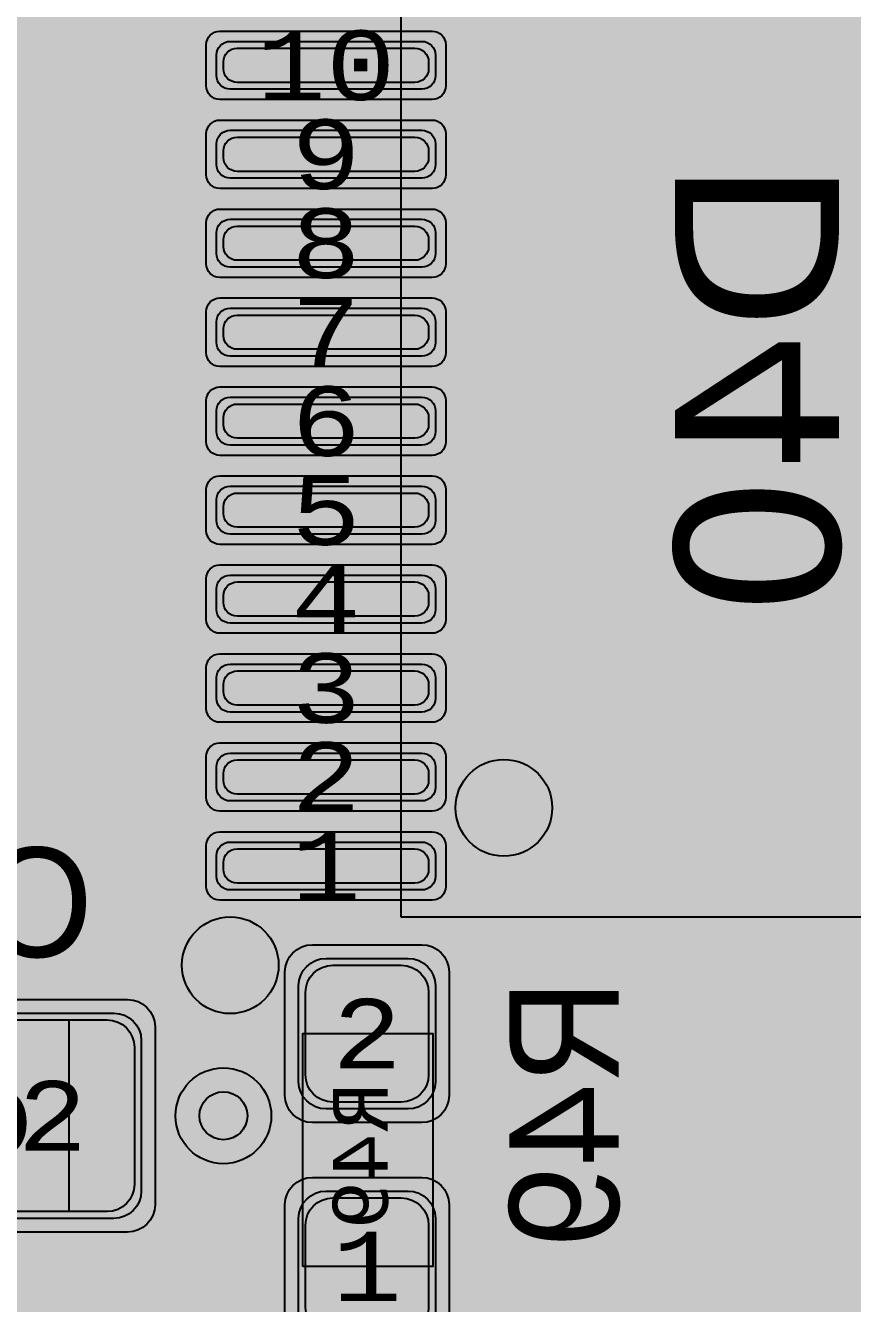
# Model space of a CAD drawing. Extents: x -98 to 119, y -207 to 98.
# Drawn here: x 3.25 to 9.3, y -18.37 to -9.03 of the extents above; entities that cross this region are included whole.
import ezdxf
from ezdxf.enums import TextEntityAlignment as Align

# ---------------------------------------------------------------- set-up
doc = ezdxf.new("R2010")
doc.units = 0
doc.header["$MEASUREMENT"] = 0
for name, color, linetype in [('ASSEMBLY_OUTLINES_BTM', 191, 'CONTINUOUS'), ('ASSEMBLY_PART_NUMBERS_BTM', 191, 'CONTINUOUS'), ('ASSEMBLY_PART_NUMBERS_TOP', 102, 'CONTINUOUS'), ('ASSEMBLY_REF_DES_BTM', 191, 'CONTINUOUS'), ('BOARD_OUTLINE', 10, 'CONTINUOUS'), ('DRILL_DRAWING', 21, 'CONTINUOUS'), ('GENERATED_SILKSCREEN_BTM', 255, 'CONTINUOUS'), ('GENERATED_SILKSCREEN_TOP', 140, 'CONTINUOUS'), ('MANUFACTURING_OUTLINES', 10, 'CONTINUOUS'), ('PART_PADS_SMD_BTM', 230, 'CONTINUOUS'), ('PIN_NUMBERS_BTM', 8, 'CONTINUOUS'), ('PIN_NUMBERS_TOP', 8, 'CONTINUOUS'), ('PLACEMENT_OUTLINES_BTM', 222, 'CONTINUOUS'), ('PLANE_DATA_LAYER_BOTTOM', 230, 'CONTINUOUS'), ('PLANE_SHAPES_LAYER_BOTTOM', 230, 'CONTINUOUS'), ('PLANE_SHAPES_LAYER_TOP', 150, 'CONTINUOUS'), ('ROUTE_BORDER', 151, 'CONTINUOUS'), ('SILKSCREEN_OUTLINES_BTM', 211, 'CONTINUOUS'), ('SILKSCREEN_REF_DES_BTM', 211, 'CONTINUOUS'), ('SILKSCREEN_REF_DES_TOP', 150, 'CONTINUOUS'), ('SOLDERMASK_PADS_BTM', 12, 'CONTINUOUS'), ('SOLDERPASTE_PADS_BTM', 12, 'CONTINUOUS'), ('TRACES_LAYER_BOTTOM', 230, 'CONTINUOUS'), ('TRACES_LAYER_TOP', 150, 'CONTINUOUS'), ('VIA_HOLES_LAYER_BOTTOM', 30, 'CONTINUOUS'), ('VIA_HOLES_LAYER_TOP', 30, 'CONTINUOUS'), ('VIA_PADS_LAYER_BOTTOM', 230, 'CONTINUOUS'), ('VIA_PADS_LAYER_TOP', 150, 'CONTINUOUS')]:
    doc.layers.add(name, color=color, linetype=linetype)
doc.styles.add('COURIER_NEW', font='COUR.TTF')
doc.styles.add('VERDANA', font='verdana.TTF')
doc.styles.add('VERIBEST_GERBER_0', font='txt')

msp = doc.modelspace()

# ---------------------------------------------------------------- hatches: boundary and pattern name
at = {"layer": 'ASSEMBLY_OUTLINES_BTM'}
h = msp.add_hatch(color=256, dxfattribs=at)
edge = h.paths.add_edge_path()
edge.add_arc((6.75, -14.75), 0.353553, 0, 360)
at = {"layer": 'GENERATED_SILKSCREEN_BTM'}
h = msp.add_hatch(color=256, dxfattribs=at)
edge = h.paths.add_edge_path()
edge.add_arc((4.75, -15.9), 0.353553, 0, 360)
at = {"layer": 'PLANE_DATA_LAYER_BOTTOM'}
h = msp.add_hatch(color=256, dxfattribs=at)
h.paths.add_polyline_path([(-96.5, 0, -1), (96.5, 0, -1)], flags=0)
h.paths.add_polyline_path([(92.251979, -7.43598, 0.72698816), (92.479659, -3.637852, -0.30860979), (92.431259, -3.566904, -0.00963525), (92.431316, -3.563968, 0.00963501), (92.5, -0.000006), (92.5, 0.000001, 0.05332526), (90.407665, 19.562826, -0.05332692), (90.405941, 19.578942), (90.405941, 19.578943, -0.23821791), (90.436919, 19.640273, 0.66175504), (89.584154, 23.221888, -0.29529758), (89.523137, 23.277841, 0.02240102), (87.08146, 31.194059, -0.0862063), (87.076996, 31.219756), (87.076996, 31.219757, -0.21018391), (87.101696, 31.275919, 0.67938251), (85.774921, 34.749845, -0.30186499), (85.705267, 34.797373, 0.04791583), (77.514669, 50.475005, -0.14530744), (77.502324, 50.516585, -0.1239887), (77.511414, 50.552678, 0.60660899), (75.516892, 53.486368, -0.27423899), (75.44586, 53.517962, 0.02152308), (70.565432, 59.806101, -0.17759524), (70.547363, 59.855368), (70.547363, 59.855369, -0.1118333), (70.5548, 59.888203, 0.66175545), (68.116894, 62.64715, -0.29529737), (68.036725, 62.667806, 0.05833458), (51.722715, 76.687749, -0.24933783), (51.689123, 76.750923), (51.689123, 76.750924, -0.06075989), (51.691357, 76.76924, 0.7149664), (48.509213, 78.818582, -0.31487112), (48.42205, 78.81342, 0.02280668), (41.042088, 82.896302, -0.28513695), (40.999698, 82.964591), (40.999698, 82.964596, -0.00424702), (40.999709, 82.965891, 0.64704661), (37.697353, 84.5176, -0.28975486), (37.616734, 84.505806, 0.05294354), (19.031563, 90.52099, -0.30833592), (18.972104, 90.582877, 0.69698225), (15.284156, 91.27756, -0.30833961), (15.206255, 91.241547, 0.02237069), (6.993138, 92.235275, -0.31520437), (6.925536, 92.290658, 0.71588806), (3.14462, 92.496703, -0.31520526), (3.0714, 92.448994, 0.06346806), (-20.215283, 90.264015, -0.32014225), (-20.296827, 90.298428, 0.72963938), (-23.995319, 89.386755, -0.32014403), (-24.051528, 89.318386, 0.01866354), (-30.645576, 87.275991, -0.30986574), (-30.72878, 87.298418, 0.70117084), (-34.249879, 85.978007, -0.00275269), (-34.249874, 85.977168, -0.30685575), (-34.29782, 85.9064, 0.04916641), (-50.410548, 77.556603, -0.32354836), (-50.499711, 77.561018, 0.73921276), (-53.660594, 75.408706, -0.07516987), (-53.657188, 75.386179), (-53.657188, 75.386178, -0.24247942), (-53.68916, 75.324127, 0.01996774), (-59.527063, 70.80098, -0.29848709), (-59.610009, 70.791065, 0.55672441), (-62.5, 69), (-62.5, 68.999999, 0.08270852), (-62.392031, 68.351756, -0.29848757), (-62.412702, 68.270818, 0.06718659), (-78.279974, 49.27977, -0.27781781), (-78.350169, 49.24438, 0.43635087), (-80.5, 47.25), (-80.5, 47.249999, 0.14146633), (-80.192238, 46.184011, -0.14146588), (-80.180512, 46.143397), (-80.180512, 46.143396, -0.13119073), (-80.190652, 46.105416, 0.01929482), (-83.506407, 39.786053, -0.3122068), (-83.581614, 39.742899, 0.43912347), (-85.75, 37.75, 0.20482962), (-85.131688, 36.303992, -0.20483071), (-85.10813, 36.248899), (-85.10813, 36.248898, -0.10091901), (-85.114214, 36.219062, 0.04809776), (-90.466303, 19.289839, -0.31487042), (-90.530154, 19.230281, 0.71496565), (-91.24073, 15.512631, -0.26937831), (-91.202277, 15.446437), (-91.202277, 15.446436, -0.04192983), (-91.203345, 15.433723, 0.01884133), (-92.106444, 8.523669, -0.32827121), (-92.166453, 8.456161, 0.35402801), (-93.75, 6.5), (-93.75, 6.499999, 0.3147083), (-92.438077, 4.622088, -0.31470689), (-92.388093, 4.55054), (-92.388093, 4.550537, -0.01228575), (-92.388185, 4.546794, 0.01229418), (-92.5, 0.00001), (-92.5, -0.000004, 0.05293339), (-90.438132, -19.421494, -0.32940864), (-90.475468, -19.504015, 0.27173254), (-91.5, -21.25, 0.40159771), (-89.586502, -23.248128, -0.32940451), (-89.516056, -23.305059, 0.02130735), (-87.207653, -30.839509, -0.32217733), (-87.232533, -30.924924, 0.23066593), (-88, -32.499999), (-88, -32.5, 0.43149503), (-85.882787, -34.496562, -0.3221788), (-85.807634, -34.544174, 0.04801617), (-77.643233, -50.277018, -0.30387878), (-77.644537, -50.3618, 0.152519), (-78, -51.499999), (-78, -51.5, 0.48198292), (-75.552374, -53.449264, -0.30388342), (-75.473145, -53.479475, 0.02199125), (-70.483925, -59.90214, -0.3186215), (-70.47622, -59.989968, 0.72539906), (-67.952631, -62.834176, -0.31862421), (-67.866344, -62.852281, 0.06239253), (-50.265124, -77.650932, -0.25435623), (-50.230332, -77.714899), (-50.230332, -77.7149, -0.03445317), (-50.231054, -77.725364, 0.03445193), (-50.25, -78), (-50.25, -78.000001, 0.60330822), (-47.119729, -79.649997, -0.29136265), (-47.037917, -79.64725, 0.02294124), (-39.54278, -83.621879, -0.2900128), (-39.499155, -83.690765), (-39.499155, -83.690766, -0.00713035), (-39.499186, -83.692939, 0.00713296), (-39.5, -83.749994), (-39.5, -83.75, 0.65808296), (-36.126004, -85.203319, -0.29776298), (-36.043963, -85.188513, 0.04901634), (-18.771876, -90.575199, -0.30186131), (-18.712566, -90.635139, 0.67938177), (-15.056336, -91.31372, -0.30186438), (-14.979467, -91.279054, 0.02174912), (-6.993138, -92.235275, -0.31520437), (-6.925536, -92.290658, 0.71588806), (-3.14462, -92.496703, -0.31520526), (-3.0714, -92.448994, 0.06250827), (19.869968, -90.340657, -0.3455664), (19.954737, -90.381493, 0.79435682), (23.75, -89.500001), (23.75, -89.499973, 0.00508686), (23.749586, -89.459281, -0.34558849), (23.806159, -89.384097, 0.02146945), (31.383958, -87.013201, -0.31444693), (31.468175, -87.035889, 0.70013084), (35, -85.75), (35, -85.749988, 0.00909926), (34.998675, -85.677212, -0.00905723), (34.998625, -85.674452), (34.998625, -85.674439, -0.3044722), (35.045955, -85.60392, 0.04798546), (50.721249, -77.353765, -0.31444166), (50.808431, -77.356288, 0.61621831), (54, -75.75), (54, -75.749999, 0.06775817), (53.927211, -75.215343, -0.06775352), (53.924438, -75.194974), (53.924438, -75.194973, -0.24153729), (53.95619, -75.13308, 0.02236582), (60.452055, -70.01285, -0.31311155), (60.538488, -70.003709, 0.71009535), (63.344013, -67.475653, -0.09971759), (63.33807, -67.446151), (63.33807, -67.44615, -0.20692806), (63.362073, -67.390635, 0.05820555), (77.187807, -50.973449, -0.31748667), (77.269693, -50.94147, 0.72222414), (79.294241, -47.729048, -0.17387366), (79.276877, -47.680625, -0.13609457), (79.287761, -47.641379, 0.02052348), (82.926938, -40.980152, -0.3530032), (83.013777, -40.939997, 0.48811211), (85.5, -39), (85.5, -38.999999, 0.2400736), (84.675602, -37.381988, -0.24007295), (84.644192, -37.320342), (84.644192, -37.320341, -0.10410562), (84.650658, -37.289623, 0.05054674), (90.411157, -19.546683, -0.32146983), (90.476988, -19.487077, 0.38127918), (92.25, -17.5, 0.2751437), (91.203224, -15.741772, -0.27514249), (91.163342, -15.674784), (91.163342, -15.674783, -0.04255495), (91.164442, -15.661882, 0.02223578), (92.195155, -7.50356, -0.31919634)], flags=0)
at = {"layer": 'PLANE_SHAPES_LAYER_BOTTOM'}
h = msp.add_hatch(color=256, dxfattribs=at)
h.paths.add_polyline_path([(-96.5, 0, -1), (96.5, 0, -1)], flags=0)
h.paths.add_polyline_path([(-92.5, 0, -1), (92.5, 0, -1)], flags=0)
at = {"layer": 'PLANE_SHAPES_LAYER_TOP'}
h = msp.add_hatch(color=256, dxfattribs=at)
h.paths.add_polyline_path([(-96.31345, 0, -1), (96.81345, 0, -1)], flags=0)
h.paths.add_polyline_path([(-92.25, 0, -1), (92.75, 0, -1)], flags=0)
h = msp.add_hatch(color=256, dxfattribs=at)
h.paths.add_polyline_path([(46.25, -35.15), (43.875, -38), (28.75, -38), (32.25, -34.5), (32.25, -30.5), (35.75, -30.5), (35.75, -27), (14.25, -27), (14.25, -24), (-10, -24), (-10, -18.75), (1.75, -18.75), (1.75, -9.25), (-10, -9.25), (-10, 32.75), (1.75, 32.75), (1.75, 34.25), (20.25, 34.25), (20.25, 25.25), (22.25, 23.25), (34.5, 23.25), (34.5, -26.5), (41.25, -26.5), (41.25, -20.5), (46.25, -20.5)])
h.paths.add_polyline_path([(-8.75, 10.25), (-8.75, 19.5), (1.25, 19.5), (1.25, 10.25)], flags=16)
h.paths.add_polyline_path([(6, 27.25), (6, 29.75), (15.45, 29.75), (15.45, 27.25)], flags=16)
at = {"layer": 'SILKSCREEN_OUTLINES_BTM'}
h = msp.add_hatch(color=256, dxfattribs=at)
edge = h.paths.add_edge_path()
edge.add_arc((4.75, -15.9), 0.353553, 0, 360)
at = {"layer": 'VIA_HOLES_LAYER_BOTTOM'}
h = msp.add_hatch(color=256, dxfattribs=at)
edge = h.paths.add_edge_path()
edge.add_arc((4.7, -17), 0.175, 0, 360)
at = {"layer": 'VIA_HOLES_LAYER_TOP'}
h = msp.add_hatch(color=256, dxfattribs=at)
edge = h.paths.add_edge_path()
edge.add_arc((4.7, -17), 0.175, 0, 360)

# ---------------------------------------------------------------- linework, layer by layer
at = {"layer": 'ASSEMBLY_OUTLINES_BTM', "const_width": 0.2}
msp.add_lwpolyline([(6, -15.55), (6, -8.95), (10.5, -8.95), (10.5, -15.55)], close=True, dxfattribs=at)
at = {"layer": 'ASSEMBLY_OUTLINES_BTM'}
for points in [[(1.42, -17.7), (1.42, -16.3), (3.57, -16.3), (3.57, -17.7)], [(5.28, -18.1), (5.28, -16.4), (6.23, -16.4), (6.23, -18.1)]]:
    msp.add_lwpolyline(points, close=True, dxfattribs=at)
msp.add_circle((6.75, -14.75), 0.353553, dxfattribs=at)
at = {"layer": 'BOARD_OUTLINE', "const_width": 0.1}
msp.add_lwpolyline([(-97.5, 0, -1), (97.5, 0, -1)], format="xyb", close=True, dxfattribs=at)
at = {"layer": 'GENERATED_SILKSCREEN_BTM', "const_width": 0.15}
for points in [[(10.500005, -9.075), (10.499995, -9.075), (10.499995, -8.950005), (6.000005, -8.950005), (6.000005, -9.075), (5.999995, -9.075), (5.999995, -8.95, -0.41421356), (6, -8.949995), (10.5, -8.949995, -0.41421356), (10.500005, -8.95), (10.500005, -9.075)], [(10.500005, -15.55, -0.41421356), (10.5, -15.550005), (6, -15.550005, -0.41421356), (5.999995, -15.55), (5.999995, -15.425), (6.000005, -15.425), (6.000005, -15.549995), (10.499995, -15.549995), (10.499995, -15.425), (10.500005, -15.425), (10.500005, -15.55)], [(5.280005, -17.533836, 0.00001164), (5.279995, -17.533844), (5.279995, -16.966156, 0.00001164), (5.280005, -16.966164), (5.280005, -17.533836)], [(6.230005, -17.542098, 0.00001223), (6.229995, -17.542089), (6.229995, -16.957911, 0.00001223), (6.230005, -16.957902), (6.230005, -17.542098)]]:
    msp.add_lwpolyline(points, format="xyb", dxfattribs=at)
for points in [[(5.999995, -9.725), (5.999995, -9.575), (6.000005, -9.575), (6.000005, -9.725)], [(5.999995, -10.375), (5.999995, -10.225), (6.000005, -10.225), (6.000005, -10.375)], [(5.999995, -11.025), (5.999995, -10.875), (6.000005, -10.875), (6.000005, -11.025)], [(5.999995, -11.675), (5.999995, -11.525), (6.000005, -11.525), (6.000005, -11.675)], [(5.999995, -12.325), (5.999995, -12.175), (6.000005, -12.175), (6.000005, -12.325)], [(5.999995, -12.975), (5.999995, -12.825), (6.000005, -12.825), (6.000005, -12.975)], [(5.999995, -13.625), (5.999995, -13.475), (6.000005, -13.475), (6.000005, -13.625)], [(5.999995, -14.275), (5.999995, -14.125), (6.000005, -14.125), (6.000005, -14.275)], [(5.999995, -14.925), (5.999995, -14.775), (6.000005, -14.775), (6.000005, -14.925)]]:
    msp.add_lwpolyline(points, close=True, dxfattribs=at)
for points in [[(3.5008, -15.8504), (3.6352, -15.7408), (3.6392, -15.7384), (3.64, -15.7352), (3.6416, -15.732), (3.6424, -15.728), (3.6424, -15.1792), (3.6416, -15.1752), (3.64, -15.172), (3.6384, -15.1704), (3.6376, -15.1688), (3.636, -15.1664), (3.5008, -15.0568), (3.4984, -15.056), (3.496, -15.0552), (3.4952, -15.0544), (3.492, -15.0536), (3.2224, -15.0536), (3.2184, -15.0544), (3.2168, -15.0552), (3.2144, -15.056), (3.212, -15.0568), (3.0768, -15.1664)], [(3.096, -15.1928), (3.228, -15.0864), (3.4864, -15.0864), (3.6096, -15.1872), (3.6096, -15.72), (3.4864, -15.8208), (3.228, -15.8208), (3.096, -15.7144)], [(3.0768, -15.7408), (3.212, -15.8504), (3.2152, -15.852), (3.216, -15.8528), (3.2184, -15.8528), (3.2192, -15.8536), (3.22, -15.8536), (3.2224, -15.8536), (3.492, -15.8536), (3.4952, -15.8528), (3.4984, -15.852), (3.5008, -15.8504)], [(7.0908, -16.6748), (7.0892, -16.6772), (7.0852, -16.678), (7.0812, -16.6804), (7.0772, -16.6804), (6.9124, -16.6804), (6.9084, -16.6804), (6.906, -16.678), (6.9036, -16.678), (6.9028, -16.6772), (6.902, -16.6764), (6.8996, -16.6748), (6.79, -16.5388), (6.7884, -16.5348), (6.7876, -16.5324), (6.7868, -16.5284), (6.7868, -16.1252), (6.7884, -16.118), (6.7924, -16.114), (6.7972, -16.1092), (6.8028, -16.1076), (7.5708, -16.1076), (7.5772, -16.1092), (7.5812, -16.1132), (7.5836, -16.118), (7.5844, -16.1236), (7.5836, -16.13), (7.5812, -16.1356), (7.5772, -16.1396), (7.5708, -16.1412), (7.2028, -16.1412), (7.2028, -16.5172), (7.5756, -16.6484), (7.5812, -16.6516), (7.5844, -16.6572), (7.5852, -16.6636), (7.5836, -16.6684), (7.5812, -16.6732), (7.5764, -16.6772), (7.5716, -16.6796), (7.5652, -16.678), (7.1924, -16.5468), (7.0908, -16.6748)], [(6.8196, -16.1412), (6.8196, -16.5244), (6.9204, -16.6484), (7.0692, -16.6484), (7.1708, -16.5244), (7.1708, -16.1412), (6.8196, -16.1412)], [(7.5708, -17.35), (7.5772, -17.3508), (7.5812, -17.3548), (7.5836, -17.3604), (7.5844, -17.366), (7.5836, -17.3716), (7.5812, -17.3764), (7.5772, -17.3804), (7.5708, -17.382), (7.3284, -17.382), (7.3284, -17.4196), (7.3268, -17.4252), (7.3236, -17.43), (7.318, -17.4324), (7.3124, -17.4332), (7.306, -17.4324), (7.3004, -17.43), (7.2964, -17.4252), (7.2956, -17.4196), (7.2956, -17.382), (6.8252, -17.382), (6.8212, -17.3812), (6.818, -17.3796), (6.8148, -17.3756), (6.8124, -17.3716), (6.8108, -17.3668), (6.81, -17.362), (6.8108, -17.358), (6.814, -17.354), (7.2996, -16.8684), (7.3044, -16.8652), (7.3092, -16.8636), (7.314, -16.8644), (7.3196, -16.8676), (7.3236, -16.8692), (7.326, -16.8724), (7.3276, -16.8756), (7.3284, -16.8796), (7.3284, -17.35), (7.5708, -17.35)], [(7.2956, -16.9196), (6.866, -17.35), (7.2956, -17.35), (7.2956, -16.9196)], [(7.5836, -17.762), (7.474, -17.6276), (7.47, -17.6236), (7.4652, -17.6228), (7.4596, -17.6236), (7.454, -17.6268), (7.45, -17.63), (7.4468, -17.6356), (7.446, -17.6404), (7.4476, -17.646), (7.554, -17.7764), (7.554, -18.0348), (7.4532, -18.1596), (7.166, -18.1596), (7.254, -18.0508), (7.2556, -18.0476), (7.2564, -18.0468), (7.2572, -18.0444), (7.2572, -18.0412), (7.2572, -17.7716), (7.2572, -17.7684), (7.2556, -17.7636), (7.254, -17.762), (7.1452, -17.6276), (7.1444, -17.626), (7.1428, -17.6244), (7.1404, -17.6228), (7.1348, -17.6212), (7.1316, -17.6204), (6.9124, -17.6204), (6.9084, -17.6212), (6.9052, -17.6228), (6.9028, -17.6244), (6.902, -17.626), (6.8996, -17.6276), (6.79, -17.762), (6.7892, -17.7652), (6.7884, -17.7676), (6.7876, -17.7684), (6.7868, -17.7716), (6.7868, -18.0412), (6.7876, -18.0444), (6.7876, -18.0452), (6.7884, -18.046), (6.7892, -18.0484), (6.79, -18.0516), (6.8996, -18.186), (6.9036, -18.1884), (6.9068, -18.1892), (6.9092, -18.1908), (6.9124, -18.1916), (7.4612, -18.1916), (7.4636, -18.1908), (7.4692, -18.1892), (7.4708, -18.1884), (7.474, -18.186), (7.5836, -18.0516), (7.5852, -18.0476), (7.586, -18.0468), (7.586, -18.0452), (7.5868, -18.0436), (7.5868, -18.0428), (7.5868, -18.0412), (7.5868, -17.7716), (7.586, -17.7684), (7.5852, -17.7652), (7.5836, -17.762)], [(6.9204, -17.6532), (7.1236, -17.6532), (7.2252, -17.7764), (7.2252, -18.0348), (7.1236, -18.1596), (6.9204, -18.1596), (6.8196, -18.0348), (6.8196, -17.7764), (6.9204, -17.6532)]]:
    msp.add_lwpolyline(points, dxfattribs=at)
at = {"layer": 'GENERATED_SILKSCREEN_BTM'}
msp.add_circle((4.75, -15.9), 0.353553, dxfattribs=at)
at = {"layer": 'GENERATED_SILKSCREEN_TOP', "const_width": 0.15}
for points in [[(5.944, -9.869), (5.896, -10.013), (5.944, -10.157), (5.944, -10.1615), (5.9455, -10.1675), (5.9455, -10.631), (5.9455, -10.6355), (5.944, -10.64), (5.9425, -10.646), (5.9365, -10.652), (5.7865, -10.8065), (5.7805, -10.8125), (5.7715, -10.814), (5.7655, -10.8155), (5.215, -10.8155), (5.2105, -10.8155), (5.206, -10.814), (5.2, -10.8125), (5.194, -10.8065), (5.044, -10.652), (5.038, -10.646), (5.035, -10.64), (5.035, -10.631), (5.035, -10.1675), (5.035, -10.1615), (5.035, -10.1585), (5.0365, -10.157), (5.0845, -10.013), (5.0365, -9.869), (5.035, -9.8675), (5.035, -9.8585), (5.035, -9.4985), (5.035, -9.4925), (5.038, -9.485), (5.044, -9.4775), (5.194, -9.323), (5.2, -9.3185), (5.206, -9.317), (5.2105, -9.3155), (5.215, -9.3155), (5.7655, -9.3155), (5.7715, -9.317), (5.7805, -9.3185), (5.7865, -9.323), (5.9365, -9.4775), (5.9425, -9.4865), (5.944, -9.4925), (5.9455, -9.4985), (5.9455, -9.8585), (5.9455, -9.8645), (5.944, -9.8675), (5.944, -9.869)], [(4.4305, -10.7855), (4.432, -10.7975), (4.4395, -10.805), (4.45, -10.8095), (4.4605, -10.811), (4.471, -10.8095), (4.48, -10.805), (4.4875, -10.7975), (4.4905, -10.7855), (4.4905, -10.331), (4.561, -10.331), (4.5715, -10.328), (4.5805, -10.322), (4.585, -10.3115), (4.5865, -10.301), (4.585, -10.289), (4.5805, -10.2785), (4.5715, -10.271), (4.561, -10.2695), (4.4905, -10.2695), (4.4905, -9.3875), (4.489, -9.38), (4.4845, -9.374), (4.4785, -9.368), (4.471, -9.3635), (4.462, -9.3605), (4.453, -9.359), (4.4455, -9.3605), (4.438, -9.3665), (3.5275, -10.277), (3.5215, -10.286), (3.5185, -10.295), (3.52, -10.304), (3.526, -10.3145), (3.529, -10.322), (3.535, -10.3265), (3.541, -10.3295), (3.5485, -10.331), (4.4305, -10.331), (4.4305, -10.7855)], [(3.6235, -10.2695), (4.4305, -9.4655), (4.4305, -10.2695), (3.6235, -10.2695)], [(5.095, -9.515), (5.095, -9.8555), (5.1355, -9.9845), (5.842, -9.9845), (5.8855, -9.8555), (5.8855, -9.515), (5.752, -9.377), (5.23, -9.377), (5.095, -9.515)], [(5.095, -10.1735), (5.095, -10.6175), (5.23, -10.754), (5.752, -10.754), (5.8855, -10.6175), (5.8855, -10.1735), (5.842, -10.0445), (5.1355, -10.0445), (5.095, -10.1735)], [(4.42975, -12.7855), (4.43125, -12.7975), (4.43875, -12.805), (4.44925, -12.8095), (4.45975, -12.811), (4.47025, -12.8095), (4.47925, -12.805), (4.48675, -12.7975), (4.48975, -12.7855), (4.48975, -12.331), (4.56025, -12.331), (4.57075, -12.328), (4.57975, -12.322), (4.58425, -12.3115), (4.58575, -12.301), (4.58425, -12.289), (4.57975, -12.2785), (4.57075, -12.271), (4.56025, -12.2695), (4.48975, -12.2695), (4.48975, -11.3875), (4.48825, -11.38), (4.48375, -11.374), (4.47775, -11.368), (4.47025, -11.3635), (4.46125, -11.3605), (4.45225, -11.359), (4.44475, -11.3605), (4.43725, -11.3665), (3.52675, -12.277), (3.52075, -12.286), (3.51775, -12.295), (3.51925, -12.304), (3.52525, -12.3145), (3.52825, -12.322), (3.53425, -12.3265), (3.54025, -12.3295), (3.54775, -12.331), (4.42975, -12.331), (4.42975, -12.7855)], [(3.62275, -12.2695), (4.42975, -11.4655), (4.42975, -12.2695), (3.62275, -12.2695)], [(5.74525, -11.3215), (5.99725, -11.527), (6.00475, -11.5345), (6.00625, -11.5465), (6.00475, -11.5555), (6.00175, -11.563), (5.99725, -11.569), (5.98975, -11.575), (5.98225, -11.5795), (5.97475, -11.581), (5.96725, -11.581), (5.96125, -11.5765), (5.71525, -11.377), (5.22925, -11.377), (4.99825, -11.566), (4.99825, -12.1045), (5.20225, -11.938), (5.20825, -11.9365), (5.21125, -11.935), (5.21275, -11.935), (5.21275, -11.9335), (5.22025, -11.932), (5.72575, -11.932), (5.73175, -11.9335), (5.73175, -11.935), (5.73475, -11.935), (5.73925, -11.9365), (5.74375, -11.938), (5.99725, -12.142), (5.99875, -12.1465), (6.00175, -12.148), (6.00325, -12.1495), (6.00325, -12.1525), (6.00625, -12.163), (6.00775, -12.1675), (6.00775, -12.58), (6.00625, -12.5875), (6.00325, -12.5935), (6.00175, -12.5995), (5.99725, -12.604), (5.74525, -12.8095), (5.73775, -12.8125), (5.73625, -12.814), (5.73325, -12.814), (5.73025, -12.8155), (5.72875, -12.8155), (5.72575, -12.8155), (5.22025, -12.8155), (5.21425, -12.814), (5.20825, -12.8125), (5.20225, -12.8095), (4.95025, -12.604), (4.94725, -12.601), (4.94425, -12.5995), (4.94125, -12.595), (4.93825, -12.5845), (4.93675, -12.58), (4.93675, -11.551), (4.93825, -11.5435), (4.94125, -11.5375), (4.94425, -11.5345), (4.94725, -11.5315), (4.95025, -11.527), (5.20225, -11.3215), (5.20825, -11.32), (5.21275, -11.3185), (5.21425, -11.317), (5.22025, -11.3155), (5.72575, -11.3155), (5.73175, -11.317), (5.73325, -11.317), (5.73475, -11.3185), (5.73925, -11.32), (5.74525, -11.3215)], [(4.99825, -12.1825), (4.99825, -12.565), (5.22925, -12.754), (5.71375, -12.754), (5.94775, -12.565), (5.94775, -12.1825), (5.71375, -11.992), (5.22925, -11.992), (4.99825, -12.1825)], [(4.42975, -14.5355), (4.43125, -14.5475), (4.43875, -14.555), (4.44925, -14.5595), (4.45975, -14.561), (4.47025, -14.5595), (4.47925, -14.555), (4.48675, -14.5475), (4.48975, -14.5355), (4.48975, -14.081), (4.56025, -14.081), (4.57075, -14.078), (4.57975, -14.072), (4.58425, -14.0615), (4.58575, -14.051), (4.58425, -14.039), (4.57975, -14.0285), (4.57075, -14.021), (4.56025, -14.0195), (4.48975, -14.0195), (4.48975, -13.1375), (4.48825, -13.13), (4.48375, -13.124), (4.47775, -13.118), (4.47025, -13.1135), (4.46125, -13.1105), (4.45225, -13.109), (4.44475, -13.1105), (4.43725, -13.1165), (3.52675, -14.027), (3.52075, -14.036), (3.51775, -14.045), (3.51925, -14.054), (3.52525, -14.0645), (3.52825, -14.072), (3.53425, -14.0765), (3.54025, -14.0795), (3.54775, -14.081), (4.42975, -14.081), (4.42975, -14.5355)], [(3.62275, -14.0195), (4.42975, -13.2155), (4.42975, -14.0195), (3.62275, -14.0195)], [(5.84725, -14.5355), (5.84875, -14.5475), (5.85625, -14.555), (5.86675, -14.5595), (5.87725, -14.561), (5.88775, -14.5595), (5.89675, -14.555), (5.90425, -14.5475), (5.90725, -14.5355), (5.90725, -14.081), (5.97775, -14.081), (5.98825, -14.078), (5.99725, -14.072), (6.00175, -14.0615), (6.00325, -14.051), (6.00175, -14.039), (5.99725, -14.0285), (5.98825, -14.021), (5.97775, -14.0195), (5.90725, -14.0195), (5.90725, -13.1375), (5.90575, -13.13), (5.90125, -13.124), (5.89525, -13.118), (5.88775, -13.1135), (5.87875, -13.1105), (5.86975, -13.109), (5.86225, -13.1105), (5.85475, -13.1165), (4.94425, -14.027), (4.93825, -14.036), (4.93525, -14.045), (4.93675, -14.054), (4.94275, -14.0645), (4.94575, -14.072), (4.95175, -14.0765), (4.95775, -14.0795), (4.96525, -14.081), (5.84725, -14.081), (5.84725, -14.5355)], [(5.04025, -14.0195), (5.84725, -13.2155), (5.84725, -14.0195), (5.04025, -14.0195)], [(5.74525, -14.8215), (5.99725, -15.027), (6.00175, -15.0345), (6.00325, -15.0405), (6.00625, -15.045), (6.00775, -15.051), (6.00775, -15.2565), (6.00625, -15.2625), (6.00325, -15.2715), (6.00175, -15.279), (5.99725, -15.282), (4.99825, -16.0935), (4.99825, -16.254), (5.97775, -16.254), (5.98825, -16.257), (5.99725, -16.263), (6.00175, -16.2735), (6.00325, -16.2855), (6.00175, -16.296), (5.99725, -16.3065), (5.98825, -16.3125), (5.97775, -16.3155), (4.96675, -16.3155), (4.95475, -16.3125), (4.94725, -16.305), (4.93975, -16.2975), (4.93675, -16.2855), (4.93675, -16.08), (4.93825, -16.0755), (4.94125, -16.065), (4.94425, -16.0605), (4.94725, -16.0575), (4.95025, -16.0545), (5.94775, -15.2415), (5.94775, -15.066), (5.71375, -14.877), (5.22925, -14.877), (4.98475, -15.0765), (4.97425, -15.0795), (4.96375, -15.078), (4.95475, -15.0735), (4.94875, -15.0645), (4.94275, -15.0555), (4.94125, -15.045), (4.94125, -15.039), (4.94275, -15.0345), (4.95025, -15.027), (5.20225, -14.8215), (5.20825, -14.82), (5.21275, -14.8185), (5.21425, -14.817), (5.22025, -14.8155), (5.72575, -14.8155), (5.73175, -14.817), (5.73325, -14.817), (5.73475, -14.8185), (5.73925, -14.82), (5.74525, -14.8215)], [(4.42975, -16.2855), (4.43125, -16.2975), (4.43875, -16.305), (4.44925, -16.3095), (4.45975, -16.311), (4.47025, -16.3095), (4.47925, -16.305), (4.48675, -16.2975), (4.48975, -16.2855), (4.48975, -15.831), (4.56025, -15.831), (4.57075, -15.828), (4.57975, -15.822), (4.58425, -15.8115), (4.58575, -15.801), (4.58425, -15.789), (4.57975, -15.7785), (4.57075, -15.771), (4.56025, -15.7695), (4.48975, -15.7695), (4.48975, -14.8875), (4.48825, -14.88), (4.48375, -14.874), (4.47775, -14.868), (4.47025, -14.8635), (4.46125, -14.8605), (4.45225, -14.859), (4.44475, -14.8605), (4.43725, -14.8665), (3.52675, -15.777), (3.52075, -15.786), (3.51775, -15.795), (3.51925, -15.804), (3.52525, -15.8145), (3.52825, -15.822), (3.53425, -15.8265), (3.54025, -15.8295), (3.54775, -15.831), (4.42975, -15.831), (4.42975, -16.2855)], [(3.62275, -15.7695), (4.42975, -14.9655), (4.42975, -15.7695), (3.62275, -15.7695)]]:
    msp.add_lwpolyline(points, dxfattribs=at)
at = {"layer": 'MANUFACTURING_OUTLINES'}
msp.add_circle((0, 0), 97.575405, dxfattribs=at)
at = {"layer": 'PART_PADS_SMD_BTM'}
for points in [[(4.65, -9.25, -0.41421356), (4.75, -9.15), (6.15, -9.15, -0.41421356), (6.25, -9.25), (6.25, -9.4, -0.41421356), (6.15, -9.5), (4.75, -9.5, -0.41421356), (4.65, -9.4)], [(4.65, -9.9, -0.41421356), (4.75, -9.8), (6.15, -9.8, -0.41421356), (6.25, -9.9), (6.25, -10.05, -0.41421356), (6.15, -10.15), (4.75, -10.15, -0.41421356), (4.65, -10.05)], [(4.65, -10.55, -0.41421356), (4.75, -10.45), (6.15, -10.45, -0.41421356), (6.25, -10.55), (6.25, -10.7, -0.41421356), (6.15, -10.8), (4.75, -10.8, -0.41421356), (4.65, -10.7)], [(4.65, -11.2, -0.41421356), (4.75, -11.1), (6.15, -11.1, -0.41421356), (6.25, -11.2), (6.25, -11.35, -0.41421356), (6.15, -11.45), (4.75, -11.45, -0.41421356), (4.65, -11.35)], [(4.65, -11.85, -0.41421356), (4.75, -11.75), (6.15, -11.75, -0.41421356), (6.25, -11.85), (6.25, -12, -0.41421356), (6.15, -12.1), (4.75, -12.1, -0.41421356), (4.65, -12)], [(4.65, -12.5, -0.41421356), (4.75, -12.4), (6.15, -12.4, -0.41421356), (6.25, -12.5), (6.25, -12.65, -0.41421356), (6.15, -12.75), (4.75, -12.75, -0.41421356), (4.65, -12.65)], [(4.65, -13.15, -0.41421356), (4.75, -13.05), (6.15, -13.05, -0.41421356), (6.25, -13.15), (6.25, -13.3, -0.41421356), (6.15, -13.4), (4.75, -13.4, -0.41421356), (4.65, -13.3)], [(4.65, -13.8, -0.41421356), (4.75, -13.7), (6.15, -13.7, -0.41421356), (6.25, -13.8), (6.25, -13.95, -0.41421356), (6.15, -14.05), (4.75, -14.05, -0.41421356), (4.65, -13.95)], [(4.65, -14.45, -0.41421356), (4.75, -14.35), (6.15, -14.35, -0.41421356), (6.25, -14.45), (6.25, -14.6, -0.41421356), (6.15, -14.7), (4.75, -14.7, -0.41421356), (4.65, -14.6)], [(4.65, -15.1, -0.41421356), (4.75, -15), (6.15, -15, -0.41421356), (6.25, -15.1), (6.25, -15.25, -0.41421356), (6.15, -15.35), (4.75, -15.35, -0.41421356), (4.65, -15.25)], [(5.45, -16.95, -0.41421356), (5.25, -16.75), (5.25, -16.05, -0.41421356), (5.45, -15.85), (6.05, -15.85, -0.41421356), (6.25, -16.05), (6.25, -16.75, -0.41421356), (6.05, -16.95)], [(3.9, -16.25, -0.41421356), (4.1, -16.45), (4.1, -17.55, -0.41421356), (3.9, -17.75), (3, -17.75, -0.41421356), (2.8, -17.55), (2.8, -16.45, -0.41421356), (3, -16.25)], [(5.45, -18.65, -0.41421356), (5.25, -18.45), (5.25, -17.75, -0.41421356), (5.45, -17.55), (6.05, -17.55, -0.41421356), (6.25, -17.75), (6.25, -18.45, -0.41421356), (6.05, -18.65)]]:
    msp.add_lwpolyline(points, format="xyb", close=True, dxfattribs=at)
at = {"layer": 'PLACEMENT_OUTLINES_BTM'}
for points in [[(6, -15.55), (6, -8.95), (10.5, -8.95), (10.5, -15.55)], [(1.42, -17.7), (1.42, -16.3), (3.57, -16.3), (3.57, -17.7)], [(5.28, -18.1), (5.28, -16.4), (6.23, -16.4), (6.23, -18.1)]]:
    msp.add_lwpolyline(points, close=True, dxfattribs=at)
at = {"layer": 'ROUTE_BORDER'}
msp.add_circle((0, 0), 96.5, dxfattribs=at)
at = {"layer": 'SILKSCREEN_OUTLINES_BTM'}
for points in [[(6, -15.55), (6, -8.95), (10.5, -8.95), (10.5, -15.55)], [(1.42, -17.7), (1.42, -16.3), (3.57, -16.3), (3.57, -17.7)], [(5.28, -18.1), (5.28, -16.4), (6.23, -16.4), (6.23, -18.1)]]:
    msp.add_lwpolyline(points, close=True, dxfattribs=at)
msp.add_circle((4.75, -15.9), 0.353553, dxfattribs=at)
at = {"layer": 'SOLDERMASK_PADS_BTM'}
for points in [[(4.575, -9.175, -0.41421356), (4.675, -9.075), (6.225, -9.075, -0.41421356), (6.325, -9.175), (6.325, -9.475, -0.41421356), (6.225, -9.575), (4.675, -9.575, -0.41421356), (4.575, -9.475)], [(4.575, -9.825, -0.41421356), (4.675, -9.725), (6.225, -9.725, -0.41421356), (6.325, -9.825), (6.325, -10.125, -0.41421356), (6.225, -10.225), (4.675, -10.225, -0.41421356), (4.575, -10.125)], [(4.575, -10.475, -0.41421356), (4.675, -10.375), (6.225, -10.375, -0.41421356), (6.325, -10.475), (6.325, -10.775, -0.41421356), (6.225, -10.875), (4.675, -10.875, -0.41421356), (4.575, -10.775)], [(4.575, -11.125, -0.41421356), (4.675, -11.025), (6.225, -11.025, -0.41421356), (6.325, -11.125), (6.325, -11.425, -0.41421356), (6.225, -11.525), (4.675, -11.525, -0.41421356), (4.575, -11.425)], [(4.575, -11.775, -0.41421356), (4.675, -11.675), (6.225, -11.675, -0.41421356), (6.325, -11.775), (6.325, -12.075, -0.41421356), (6.225, -12.175), (4.675, -12.175, -0.41421356), (4.575, -12.075)], [(4.575, -12.425, -0.41421356), (4.675, -12.325), (6.225, -12.325, -0.41421356), (6.325, -12.425), (6.325, -12.725, -0.41421356), (6.225, -12.825), (4.675, -12.825, -0.41421356), (4.575, -12.725)], [(4.575, -13.075, -0.41421356), (4.675, -12.975), (6.225, -12.975, -0.41421356), (6.325, -13.075), (6.325, -13.375, -0.41421356), (6.225, -13.475), (4.675, -13.475, -0.41421356), (4.575, -13.375)], [(4.575, -13.725, -0.41421356), (4.675, -13.625), (6.225, -13.625, -0.41421356), (6.325, -13.725), (6.325, -14.025, -0.41421356), (6.225, -14.125), (4.675, -14.125, -0.41421356), (4.575, -14.025)], [(4.575, -14.375, -0.41421356), (4.675, -14.275), (6.225, -14.275, -0.41421356), (6.325, -14.375), (6.325, -14.675, -0.41421356), (6.225, -14.775), (4.675, -14.775, -0.41421356), (4.575, -14.675)], [(4.575, -15.025, -0.41421356), (4.675, -14.925), (6.225, -14.925, -0.41421356), (6.325, -15.025), (6.325, -15.325, -0.41421356), (6.225, -15.425), (4.675, -15.425, -0.41421356), (4.575, -15.325)], [(5.35, -17.05, -0.41421356), (5.15, -16.85), (5.15, -15.95, -0.41421356), (5.35, -15.75), (6.15, -15.75, -0.41421356), (6.35, -15.95), (6.35, -16.85, -0.41421356), (6.15, -17.05)], [(4, -16.15, -0.41421356), (4.2, -16.35), (4.2, -17.65, -0.41421356), (4, -17.85), (2.9, -17.85, -0.41421356), (2.7, -17.65), (2.7, -16.35, -0.41421356), (2.9, -16.15)], [(5.35, -18.75, -0.41421356), (5.15, -18.55), (5.15, -17.65, -0.41421356), (5.35, -17.45), (6.15, -17.45, -0.41421356), (6.35, -17.65), (6.35, -18.55, -0.41421356), (6.15, -18.75)]]:
    msp.add_lwpolyline(points, format="xyb", close=True, dxfattribs=at)
at = {"layer": 'SOLDERPASTE_PADS_BTM'}
for points in [[(4.7, -9.3, -0.41421356), (4.8, -9.2), (6.1, -9.2, -0.41421356), (6.2, -9.3), (6.2, -9.35, -0.41421356), (6.1, -9.45), (4.8, -9.45, -0.41421356), (4.7, -9.35)], [(4.7, -9.95, -0.41421356), (4.8, -9.85), (6.1, -9.85, -0.41421356), (6.2, -9.95), (6.2, -10, -0.41421356), (6.1, -10.1), (4.8, -10.1, -0.41421356), (4.7, -10)], [(4.7, -10.6, -0.41421356), (4.8, -10.5), (6.1, -10.5, -0.41421356), (6.2, -10.6), (6.2, -10.65, -0.41421356), (6.1, -10.75), (4.8, -10.75, -0.41421356), (4.7, -10.65)], [(4.7, -11.25, -0.41421356), (4.8, -11.15), (6.1, -11.15, -0.41421356), (6.2, -11.25), (6.2, -11.3, -0.41421356), (6.1, -11.4), (4.8, -11.4, -0.41421356), (4.7, -11.3)], [(4.7, -11.9, -0.41421356), (4.8, -11.8), (6.1, -11.8, -0.41421356), (6.2, -11.9), (6.2, -11.95, -0.41421356), (6.1, -12.05), (4.8, -12.05, -0.41421356), (4.7, -11.95)], [(4.7, -12.55, -0.41421356), (4.8, -12.45), (6.1, -12.45, -0.41421356), (6.2, -12.55), (6.2, -12.6, -0.41421356), (6.1, -12.7), (4.8, -12.7, -0.41421356), (4.7, -12.6)], [(4.7, -13.2, -0.41421356), (4.8, -13.1), (6.1, -13.1, -0.41421356), (6.2, -13.2), (6.2, -13.25, -0.41421356), (6.1, -13.35), (4.8, -13.35, -0.41421356), (4.7, -13.25)], [(4.7, -13.85, -0.41421356), (4.8, -13.75), (6.1, -13.75, -0.41421356), (6.2, -13.85), (6.2, -13.9, -0.41421356), (6.1, -14), (4.8, -14, -0.41421356), (4.7, -13.9)], [(4.7, -14.5, -0.41421356), (4.8, -14.4), (6.1, -14.4, -0.41421356), (6.2, -14.5), (6.2, -14.55, -0.41421356), (6.1, -14.65), (4.8, -14.65, -0.41421356), (4.7, -14.55)], [(4.7, -15.15, -0.41421356), (4.8, -15.05), (6.1, -15.05, -0.41421356), (6.2, -15.15), (6.2, -15.2, -0.41421356), (6.1, -15.3), (4.8, -15.3, -0.41421356), (4.7, -15.2)], [(5.5, -16.9, -0.41421356), (5.3, -16.7), (5.3, -16.1, -0.41421356), (5.5, -15.9), (6, -15.9, -0.41421356), (6.2, -16.1), (6.2, -16.7, -0.41421356), (6, -16.9)], [(3.85, -16.3, -0.41421356), (4.05, -16.5), (4.05, -17.5, -0.41421356), (3.85, -17.7), (3.05, -17.7, -0.41421356), (2.85, -17.5), (2.85, -16.5, -0.41421356), (3.05, -16.3)], [(5.5, -18.6, -0.41421356), (5.3, -18.4), (5.3, -17.8, -0.41421356), (5.5, -17.6), (6, -17.6, -0.41421356), (6.2, -17.8), (6.2, -18.4, -0.41421356), (6, -18.6)]]:
    msp.add_lwpolyline(points, format="xyb", close=True, dxfattribs=at)
at = {"layer": 'TRACES_LAYER_BOTTOM'}
for points, const_width in [([(6.9, 1.8), (6.9, 0.613912), (7.282481, 0.231431), (7.282481, -7.613472), (9.553826, -9.884817), (9.553826, -11.419512), (10.059314, -11.925), (11.05, -11.925)], 0.25), ([(7.8, 1.8), (7.8, 1.175), (7.682481, 1.057481), (7.682481, -7.447786), (9.953826, -9.719131), (9.953826, -11.253826), (9.975, -11.275), (11.05, -11.275)], 0.25), ([(11.05, -12.575), (10.076704, -12.575), (9.153826, -11.652122), (9.153826, -10.050503), (6.845065, -7.741742), (6.845065, 0.103161), (6, 0.948226), (6, 1.7)], 0.25), ([(11.05, -13.875), (10.245332, -13.875), (8.353826, -11.983494), (8.353826, -10.381875), (6.045065, -8.073114), (6.045065, -0.945065), (5.3, -0.2)], 0.25), ([(11.05, -13.225), (10.161018, -13.225), (8.753826, -11.817808), (8.753826, -10.216189), (6.445065, -7.907428), (6.445065, -0.445065), (6.2, -0.2)], 0.25), ([(5.4, -8.6), (5.45, -8.65), (5.45, -9.325)], 0.35), ([(-0.2, -10.975), (0.754287, -10.975), (1.754287, -9.975), (5.45, -9.975)], 0.25), ([(17.2, -15.975), (16.125, -15.975), (15.93287, -16.16713), (10.207225, -16.16713), (9.575, -15.534905), (9.575, -13.770354), (7.782508, -11.977862), (7.782508, -11.063101), (6.694407, -9.975), (5.45, -9.975)], 0.25), ([(-0.2, -11.625), (0.875, -11.625), (1.875, -10.625), (5.45, -10.625)], 0.25), ([(17.2, -16.625), (10.041026, -16.625), (9.175, -15.758974), (9.175, -13.93604), (7.382508, -12.143548), (7.382508, -11.343901), (6.663607, -10.625), (5.45, -10.625)], 0.25), ([(-0.2, -12.275), (0.875, -12.275), (1.875, -11.275), (5.45, -11.275)], 0.25), ([(5.45, -11.275), (6.525, -11.275), (6.982508, -11.732508), (6.982508, -12.309234), (8.775, -14.101726), (8.775, -16.046388), (10.003612, -17.275), (17.2, -17.275)], 0.25), ([(-0.2, -12.925), (0.875, -12.925), (1.875, -11.925), (5.45, -11.925)], 0.25), ([(5.45, -11.925), (6.33035, -11.925), (6.582508, -12.177158), (6.582508, -12.47492), (8.375, -14.267412), (8.375, -16.212074), (10.087926, -17.925), (17.2, -17.925)], 0.25), ([(-0.2, -13.575), (0.875, -13.575), (1.875, -12.575), (5.45, -12.575)], 0.25), ([(17.2, -18.575), (10.17224, -18.575), (7.975, -16.37776), (7.975, -14.444669), (6.105331, -12.575), (5.45, -12.575)], 0.25), ([(5.45, -13.225), (1.959314, -13.225), (0.959314, -14.225), (-0.2, -14.225)], 0.25), ([(17.2, -19.225), (10.256554, -19.225), (7.575, -16.543446), (7.575, -14.694669), (6.105331, -13.225), (5.45, -13.225)], 0.25), ([(-0.2, -14.875), (0.875, -14.875), (1.875, -13.875), (5.45, -13.875)], 0.25), ([(5.45, -13.875), (6.105331, -13.875), (6.775, -14.544669), (6.775, -14.550488), (7.175, -14.950488), (7.175, -16.709132), (10.340868, -19.875), (17.2, -19.875)], 0.25), ([(5.45, -14.525), (1.938622, -14.525), (0.938622, -15.525), (-0.2, -15.525)], 0.25), ([(17.2, -20.525), (10.425182, -20.525), (6.775, -16.874818), (6.775, -15.194669), (6.105331, -14.525), (5.45, -14.525)], 0.25), ([(5.75, -16.4), (5.75, -15.475), (5.45, -15.175)], 0.35), ([(4.7, -17), (3.45, -17)], 0.35), ([(5.7, -19.2), (5.75, -19.15), (5.75, -18.1)], 0.5)]:
    msp.add_lwpolyline(points, dxfattribs=dict(at, const_width=const_width))
at = {"layer": 'TRACES_LAYER_TOP', "const_width": 0.5}
msp.add_lwpolyline([(13, -15.5), (8.772678, -15.5), (6.177298, -18.09538), (6.177298, -18.722702), (5.7, -19.2)], dxfattribs=at)
at = {"layer": 'VIA_HOLES_LAYER_BOTTOM'}
msp.add_circle((4.7, -17), 0.175, dxfattribs=at)
at = {"layer": 'VIA_HOLES_LAYER_TOP'}
msp.add_circle((4.7, -17), 0.175, dxfattribs=at)
at = {"layer": 'VIA_PADS_LAYER_BOTTOM'}
msp.add_circle((4.7, -17), 0.35, dxfattribs=at)
at = {"layer": 'VIA_PADS_LAYER_TOP'}
msp.add_circle((4.7, -17), 0.35, dxfattribs=at)

# ---------------------------------------------------------------- texts
at = {"layer": 'ASSEMBLY_PART_NUMBERS_BTM', "style": 'VERIBEST_GERBER_0', "text_generation_flag": 2}
for s, p in [('7914G-1-000E', (8.29, 5.75)), ('SN74ABT640PWR', (5.71, -12.25)), ('ERJ-3EKF4701V', (3.21, -17.25))]:
    msp.add_text(s, height=2.032, rotation=90, dxfattribs=at).set_placement(p, align=Align.TOP_LEFT)
for s, p in [('ERJ-3EKF6190V', (27, -7.21)), ('ERJ-3GEY0R00V', (20.75, -9.54)), ('ERJ-3EKF6190V', (26.75, -9.96)), ('ERJ-3EKF4701V', (13.25, -10.79)), ('ERJ-3EKF6190V', (27.25, -13.46)), ('ERJ-3EKF6190V', (27.25, -15.71)), ('CL21B225KOFNNNE', (15.5, -16.54)), ('ERJ-3EKF6190V', (27.25, -17.96))]:
    msp.add_text(s, height=2.032, dxfattribs=at).set_placement(p, align=Align.TOP_LEFT)
at = {"layer": 'ASSEMBLY_PART_NUMBERS_TOP', "style": 'VERIBEST_GERBER_0'}
for p in [(-0.25, -8.21), (-0.25, -10.21), (-0.25, -11.96), (-5, -13.29), (-0.25, -13.71), (-5, -15.29), (-5, -17.04)]:
    msp.add_text('ERJ-3EKF4701V', height=2.032, dxfattribs=at).set_placement(p, align=Align.TOP_LEFT)
at = {"layer": 'ASSEMBLY_REF_DES_BTM', "style": 'VERDANA', "text_generation_flag": 2}
for s, height, p in [('D40', 1.2, (8, -10)), ('R49', 0.4, (5.5, -16.75))]:
    msp.add_text(s, height=height, rotation=90, dxfattribs=at).set_placement(p, align=Align.TOP_LEFT)
msp.add_text('C73', height=0.5, dxfattribs=at).set_placement((3.3, -16.8), align=Align.TOP_LEFT)
at = {"layer": 'DRILL_DRAWING', "style": 'VERIBEST_GERBER_0'}
for s, p in [('A', (5.4, -8.6)), ('A', (4.7, -17)), ('A', (5.7, -19.2)), ('R', (7.25, -19.25)), ('A', (4.1, -19.3))]:
    msp.add_text(s, height=2, dxfattribs=at).set_placement(p, align=Align.MIDDLE_CENTER)
at = {"layer": 'PIN_NUMBERS_BTM', "style": 'COURIER_NEW'}
for s, p in [('10', (5.45, -9.325)), ('9', (5.45, -9.975)), ('8', (5.45, -10.625)), ('7', (5.45, -11.275)), ('6', (5.45, -11.925)), ('5', (5.45, -12.575)), ('4', (5.45, -13.225)), ('3', (5.45, -13.875)), ('2', (5.45, -14.525)), ('1', (5.45, -15.175)), ('2', (5.75, -16.4)), ('2', (3.45, -17)), ('1', (5.75, -18.1))]:
    msp.add_text(s, height=0.508, dxfattribs=at).set_placement(p, align=Align.MIDDLE_CENTER)
at = {"layer": 'PIN_NUMBERS_TOP', "style": 'COURIER_NEW'}
for s, p in [('10', (5.45, -9.325)), ('9', (5.45, -9.975)), ('8', (5.45, -10.625)), ('7', (5.45, -11.275)), ('6', (5.45, -11.925)), ('5', (5.45, -12.575)), ('4', (5.45, -13.225)), ('3', (5.45, -13.875)), ('2', (5.45, -14.525)), ('1', (5.45, -15.175)), ('2', (5.75, -16.4)), ('2', (3.45, -17)), ('1', (5.75, -18.1))]:
    msp.add_text(s, height=0.508, dxfattribs=at).set_placement(p, align=Align.MIDDLE_CENTER)
at = {"layer": 'SILKSCREEN_REF_DES_BTM', "style": 'VERIBEST_GERBER_0', "text_generation_flag": 2}
msp.add_text('C73', height=0.8, dxfattribs=at).set_placement((3.75, -15.04), align=Align.TOP_LEFT)
msp.add_text('R49', height=0.8, rotation=90, dxfattribs=at).set_placement((6.79, -16), align=Align.TOP_LEFT)
at = {"layer": 'SILKSCREEN_REF_DES_TOP', "style": 'VERIBEST_GERBER_0'}
for s, p in [('R48', (1.9, -9.29)), ('R46', (1.9, -11.29)), ('R44', (1.9, -13.04)), ('R42', (1.9, -14.79))]:
    msp.add_text(s, height=1.5, dxfattribs=at).set_placement(p, align=Align.TOP_LEFT)

doc.saveas('drawing.dxf')
